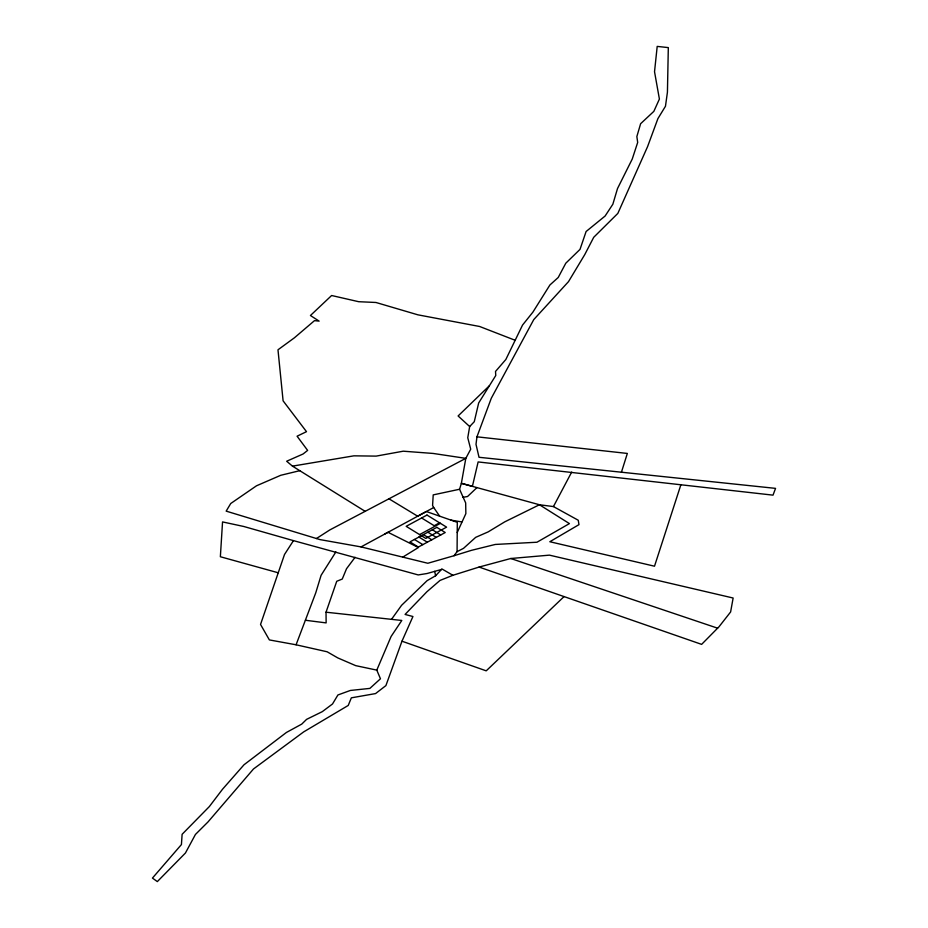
<?xml version="1.0" encoding="UTF-8"?>
<svg xmlns="http://www.w3.org/2000/svg" width="928" height="928" viewBox="0 0 928 928"><rect width="100%" height="100%" fill="white"/><g stroke="black" fill="none" stroke-linecap="round" stroke-linejoin="round"><path stroke-width="1.39" d="M361.05 546.905L427.831 563.261L454.024 555.721L457.075 551.661L457.295 522.325L426.335 511.525L361.05 546.905L319.974 539.597L226.165 511.131L230.736 503.51L256.499 485.796L280.755 475.287L299.779 470.682M476.957 436.821L476.006 444.326L479.022 457.284L775.553 488.372L773.012 495.146L478.129 461.935L472.398 486.342L461.367 483.326L465.81 458.351L470.705 449.187L467.758 437.726L469.672 426.544L474.266 421.718L478.674 402.972L495.761 375.515L495.517 371.444L505.83 359.519L522.545 325.067L532.916 312.11L549.91 284.989L558.238 277.472L565.79 263.216L580.012 249.388L586.102 231.513L605.102 216.038L612.84 204.253L617.514 188.546L632.246 159.048L637.687 142.436L636.852 136.567L640.622 123.714L653.846 111.36L659.402 99.052L654.53 71.734L657.198 46.4L668.311 47.606L667.429 92.174L665.469 106.256L657.906 118.622L647.57 146.647L617.839 213.394L593.723 237.301L584.768 254.585L568.504 281.636L533.762 319.592L491.295 398.251L476.957 436.821L627.34 453.444L621.435 472.201M457.214 532.498L465.856 513.636L465.67 502.93L459.569 489.253L461.367 483.326L539.446 504.751L553.436 506.572L578.248 520.237L578.968 524.645L549.828 541.732L654.507 566.208L680.932 484.602M441.531 569.432L427.066 573.516L418.203 574.931L293.457 540.63L284.513 554.48L260.536 624.451L269.375 639.926L296.078 644.786L327.143 651.781L337.78 657.906L355.714 665.643L376.791 670.12L380.457 678.774L369.878 688.402L350.332 690.467L337.92 694.968L332.514 703.981L322.329 711.625L306.576 719.374L301.751 724.107L286.427 732.459L244.018 764.765L222.5 789.264L209.345 806.571L182.12 834.295L181.424 844.573L152.447 878.085L157.331 881.6L185.438 853.006L195.437 834.458L207.988 821.964L253.495 768.964L303.665 731.902L348.232 705.454L351.352 697.833L375.573 693.576L385.897 685.606L401.975 641.202L412.937 616.517L405.072 614.44L426.892 591.762L440.011 580.429L452.91 575.29L479.08 567.066L510.783 558.505L549.446 555.141L733.132 598.015L730.614 611.958L718.968 626.818L701.626 644.368L479.08 567.066M305.44 620.264L326.134 622.897L326.03 612.202L336.736 581.276L342.258 579.06L346.527 568.736L355.076 557.299M296.078 644.786L315.764 592.806L321.1 575.29L335.878 551.94M376.791 670.12L391.106 636.469L401.801 620.461L326.03 612.202M553.436 506.572L571.683 472.085M391.488 619.37L401.58 605.311L427.147 580.626L435.592 575.778L441.96 568.968L452.91 575.29M489.392 385.746L458.107 415.964L469.672 426.544M564.062 596.588L486.214 670.84L401.975 641.202M476.969 487.606L467.538 496.515L462.921 497.327M316.436 538.53L329.811 529.934L465.81 458.351L433.225 453.456L403.251 451.194L376.13 456.112L353.893 455.834L292.459 466.134L286.659 461.239L303.085 453.989L307.632 450.405L297.076 436.206L306.495 431.671L283.098 400.826L277.982 349.798L294.373 337.827L314.511 320.636L319.128 321.123L310.439 315.508L331.621 295.51L358.684 301.704L375.956 302.482L417.878 314.824L479.614 326.482L515.168 340.286M402.775 557.125L418.4 547.52L387.997 532.278L384.876 533.971M439.57 522.812L434.2 525.724L421.614 517.975M419.595 534.598L440.417 523.334M439.663 516.177L433.701 507.535L417.681 516.212L388.867 498.754M457.075 551.661L463.513 548.355L475.681 537.347L488.186 531.872L504.774 521.838L539.446 504.751L569.421 523.601L536.964 542.23L495.297 544.446L471.424 550.35L454.024 555.721M459.569 489.253L433.214 494.891L432.576 505.516L433.701 507.535M451.054 520.156L461.842 521.93M278.122 572.75L220.365 556.742L222.546 521.919L243.751 526.478L293.457 540.63M510.783 558.505L717.611 628.186M432.355 529.772L440.754 534.946M427.878 532.196L436.276 537.37M423.4 534.621L431.798 539.783M418.922 537.045L427.321 542.207M414.445 539.47L422.843 544.632M292.459 466.134L365.098 511.305M434.722 571.358L435.592 575.778M426.984 515.063L406.162 526.327L425.79 538.414L446.6 527.15L426.984 515.063M436.833 527.348L409.967 541.894L418.366 547.056L445.231 532.521L436.833 527.348"/></g></svg>
